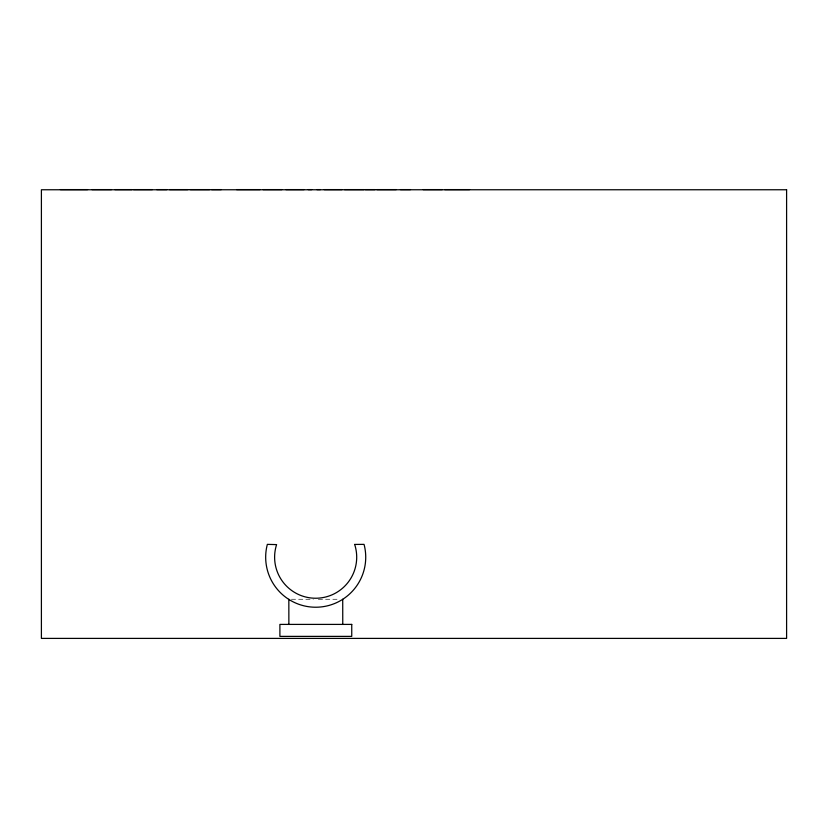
<?xml version="1.0" encoding="UTF-8"?>
<svg xmlns="http://www.w3.org/2000/svg" width="828" height="828" viewBox="0 0 828 828"><rect width="100%" height="100%" fill="white"/><g stroke="black" fill="none" stroke-linecap="round" stroke-linejoin="round"><path stroke-width="0.62" stroke-dasharray="4.14 3.1" d="M291.404 599.255L313.253 599.265M318.376 599.265L338.911 599.265"/><path stroke-width="1.24" d="M60.413 189.602L87.571 189.602M91.98 189.602L111.521 189.602M114.844 189.602L131.962 189.602M133.505 189.602L152.373 189.602M156.73 189.602L166.78 189.602M169.523 189.602L187.708 189.602M190.347 189.602L209.598 189.602M211.626 189.602L221.231 189.602M236.601 189.602L260.137 189.602M263.045 189.602L281.903 189.602M285.898 189.602L304.083 189.602M308.233 189.602L311.711 189.602M316.917 189.602L320.446 189.602M324.286 189.602L341.964 189.602M344.479 189.602L364.009 189.602M365.303 189.602L374.908 189.602M376.978 189.602L396.229 189.602M400.452 189.602L410.502 189.602M423.17 189.602L442.266 189.602M444.708 189.602L469.59 189.602M354.705 544.431L364.041 544.369L364.61 546.687A50.022 50.022 0 0 1 314.505 607.214A50.022 50.022 0 0 1 267.351 544.369L276.593 544.607A41.038 41.038 0 0 0 315.758 598.24A41.038 41.038 0 0 0 354.663 544.431M342.72 599.255L342.761 624.405M288.837 599.255L288.868 624.405M786.6 189.757L41.4 189.757L41.4 638.398L786.6 638.398L786.6 189.757M351.745 624.405L279.895 624.405L279.895 636.38L351.745 636.38L351.745 624.405"/></g></svg>
